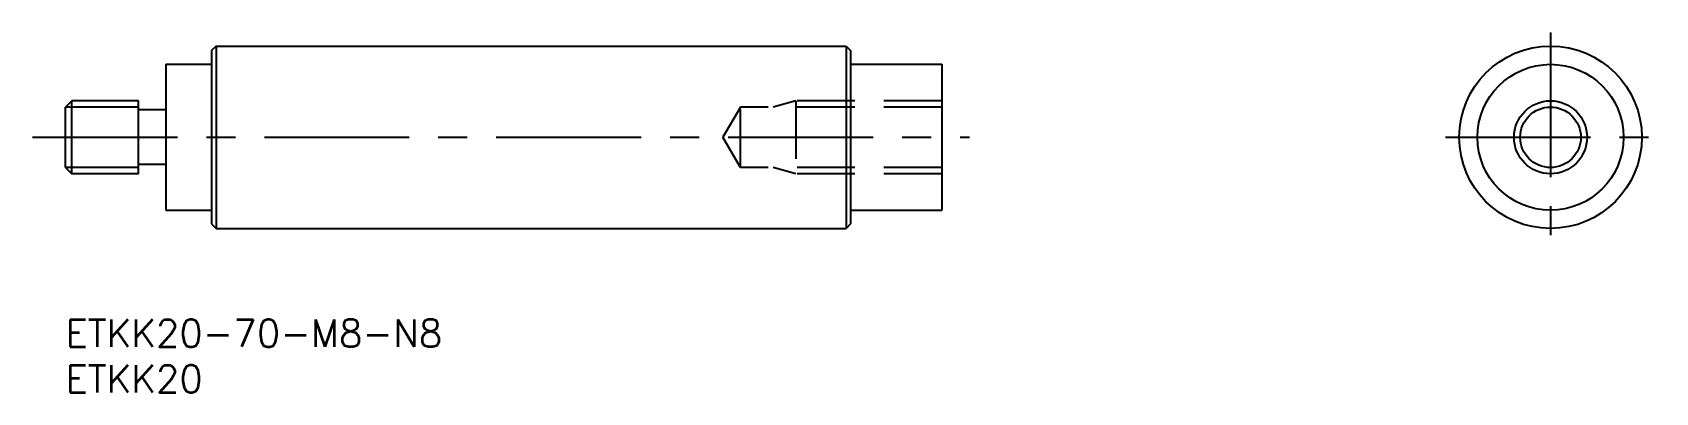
# Model space of a CAD drawing. Extents: x -4 to 174, y -8 to 31.
import ezdxf

# ---------------------------------------------------------------- set-up
doc = ezdxf.new("R2010")
doc.units = 0
doc.header["$LTSCALE"] = 0.5
doc.linetypes.add('CENTER', pattern=[50.8, 31.75, -6.35, 6.35, -6.35])
doc.linetypes.add('DASHED', pattern=[19.05, 12.7, -6.35])
for name, color, linetype in [('MSM_CENTER', 1, 'CENTER'), ('MSM_CONTINUOUS', 7, 'CONTINUOUS'), ('MSM_DASHED', 4, 'DASHED'), ('MSM_NARROW', 5, 'CONTINUOUS'), ('MSM_PART_NUMBER', 7, 'CONTINUOUS')]:
    doc.layers.add(name, color=color, linetype=linetype)
doc.styles.get("Standard").update_dxf_attribs({"font": 'txt.shx', "height": 3, "bigfont": 'bigfont.shx'})

# ---------------------------------------------------------------- blocks, each defined once
blk = doc.blocks.new('*U4')
at = {"layer": 'MSM_PART_NUMBER'}
blk.add_text('ETKK20-70-M8-N8', height=3, dxfattribs=at).set_placement((0, -3))
blk = doc.blocks.new('*U5')
at = {"layer": 'MSM_PART_NUMBER'}
blk.add_text('ETKK20', height=3, dxfattribs=at).set_placement((0, -8))

msp = doc.modelspace()

# ---------------------------------------------------------------- linework, layer by layer
at = {"layer": 'MSM_CENTER'}
for p, q in [((162.66, 31.5), (162.66, 8.5)), ((-3.62, 20), (99, 20)), ((151.16, 20), (174.16, 20))]:
    msp.add_line(p, q, dxfattribs=at)
at = {"layer": 'MSM_CONTINUOUS'}
for p, q in [((16.5, 30), (16, 29.5)), ((16, 29.5), (16, 10.5)), ((16.5, 30), (85.5, 30)), ((16.5, 30), (16.5, 10)), ((85.5, 30), (86, 29.5)), ((85.5, 30), (85.5, 10)), ((86, 29.5), (86, 10.5)), ((11, 28), (11, 12)), ((11, 28), (16, 28)), ((86, 28), (96, 28)), ((96, 28), (96, 12)), ((0.68, 24), (0, 23.32)), ((0, 16.68), (0, 23.32)), ((8, 24), (0.68, 24)), ((0.68, 16), (0.68, 24)), ((8, 16), (8, 24)), ((11, 23), (8, 23)), ((0, 16.68), (0.68, 16)), ((11, 17), (8, 17)), ((8, 16), (0.68, 16)), ((11, 12), (16, 12)), ((86, 12), (96, 12)), ((16, 10.5), (16.5, 10)), ((16.5, 10), (85.5, 10)), ((86, 10.5), (85.5, 10))]:
    msp.add_line(p, q, dxfattribs=at)
for radius in [10, 8, 3.32]:
    msp.add_circle((162.66, 20), radius, dxfattribs=at)
at = {"layer": 'MSM_DASHED'}
for p, q in [((73.92, 23.32), (72, 20)), ((73.92, 16.68), (73.92, 23.32)), ((96, 23.32), (73.92, 23.32)), ((80, 24), (77.5, 23.32)), ((96, 24), (80, 24)), ((80, 24), (80, 16)), ((73.92, 16.68), (72, 20)), ((96, 16.68), (73.92, 16.68)), ((80, 16), (77.5, 16.68)), ((96, 16), (80, 16))]:
    msp.add_line(p, q, dxfattribs=at)
at = {"layer": 'MSM_NARROW'}
for p, q in [((8, 23.32), (0, 23.32)), ((8, 16.68), (0, 16.68))]:
    msp.add_line(p, q, dxfattribs=at)
msp.add_circle((162.66, 20), 4, dxfattribs=at)

# ---------------------------------------------------------------- block references
at = {"layer": 'MSM_CONTINUOUS'}
for name in ['*U4', '*U5']:
    msp.add_blockref(name, (0, 0), dxfattribs=at)

doc.saveas('drawing.dxf')
